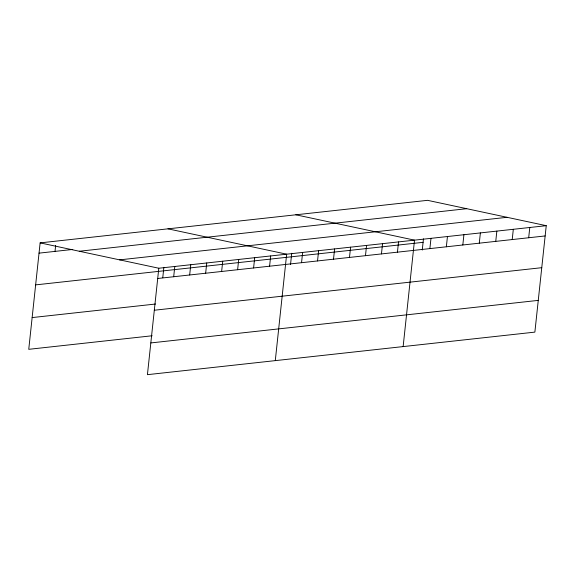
<?xml version="1.0" encoding="UTF-8"?>
<svg xmlns="http://www.w3.org/2000/svg" width="575" height="575" viewBox="0 0 575 575"><rect width="100%" height="100%" fill="white"/><g stroke="black" fill="none" stroke-linecap="round" stroke-linejoin="round"><path stroke-width="0.86" d="M546.25 225.68L158.801 268.23L147.43 374.67L534.872 332.12L546.25 225.68L427.57 200.33L40.128 242.88L28.75 349.32L152.167 335.764M55.013 251.39L55.653 245.403M162.761 277.725L163.868 267.317M173.686 276.74L174.786 266.477M189.671 274.987L190.771 264.723M205.656 273.226L206.748 262.969M221.634 271.472L222.733 261.208M237.619 269.718L238.711 259.454M253.597 267.964L254.696 257.701M269.582 266.211L270.681 255.947M275.288 360.626L286.659 254.193L167.979 228.843M290.526 264.543L291.726 253.273M301.544 262.696L302.644 252.432M317.529 260.942L318.622 250.678M333.507 259.188L334.607 248.925M349.492 257.435L350.592 247.171M365.477 255.674L366.57 245.417M381.455 253.92L382.555 243.656M397.44 252.166L398.533 241.903M403.14 346.588L414.518 240.149L295.838 214.798M422.258 250.075L423.459 238.805M429.884 248.601L430.984 238.338M446.351 246.797L447.451 236.533M462.817 244.986L463.917 234.722M479.284 243.175L480.384 232.911M495.751 241.371L496.85 231.107M512.217 239.559L513.317 229.296M528.684 237.755L529.783 227.492M39.028 253.144L72.766 249.442M79.285 251.246L466.735 208.696M119.636 259.864L507.085 217.314M35.636 284.884L423.085 242.334M157.708 278.494L545.15 235.944M32.142 317.58L155.559 304.024M154.316 310.234L541.765 267.684M150.822 342.93L538.265 300.38M40.128 242.88L158.801 268.23"/></g></svg>
